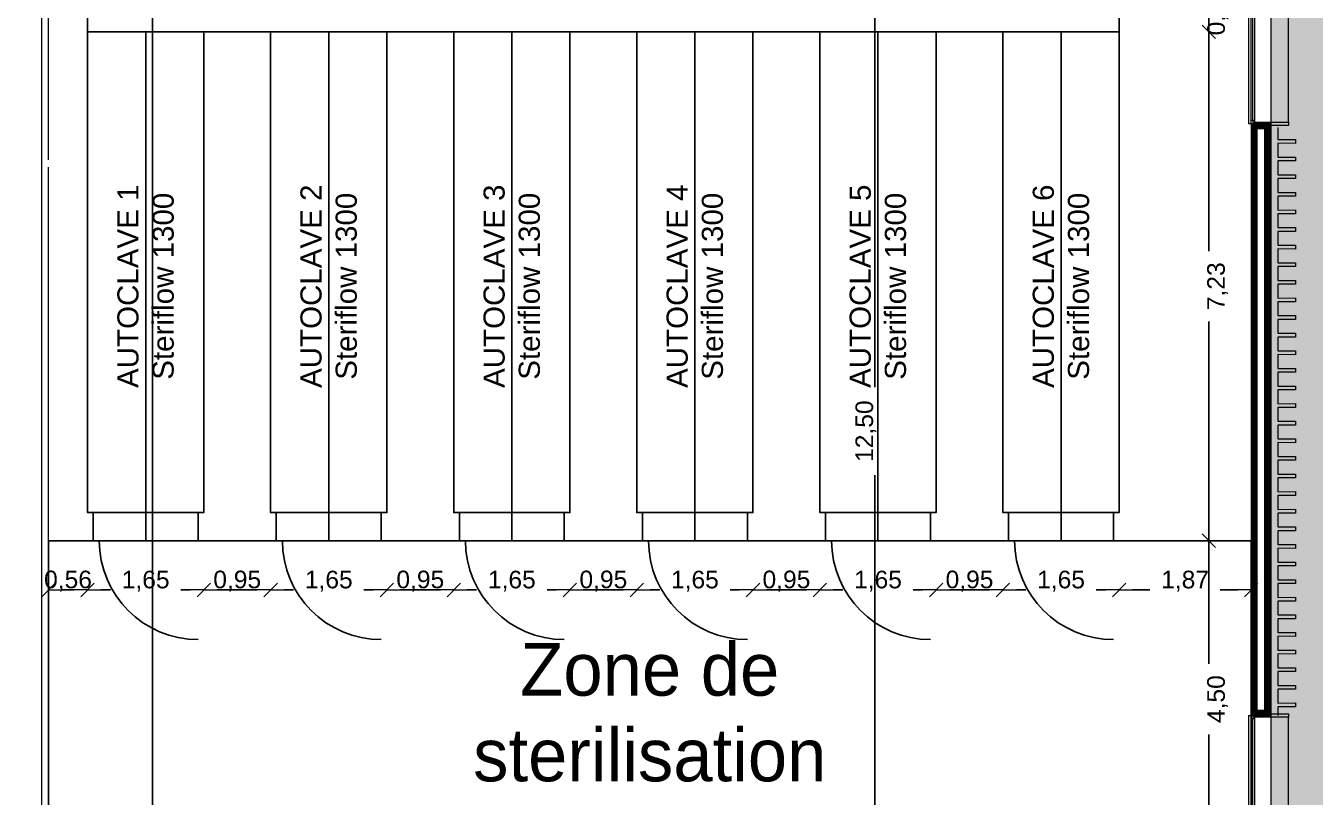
# Model space of a CAD drawing. Header units: millimetres. Extents: x 141848 to 1648660, y -821378 to -151356.
# Drawn here: x 226544 to 244857, y -205653 to -194700 of the extents above; entities that cross this region are included whole.
import ezdxf

# ---------------------------------------------------------------- set-up
doc = ezdxf.new("R2010")
doc.units = ezdxf.units.MM
doc.header["$MEASUREMENT"] = 0
doc.linetypes.add('Traits', pattern=[282.222223, 141.111112, -141.111112])
doc.linetypes.add('Wipeout_Contour', pattern=[1000, 0, -1000])
for name, color, linetype in [('Cotations - 1_100', 7, 'Continuous'), ('Equipement - Autoclaves', 6, 'Continuous'), ('Fenêtres ARCHICAD', 7, 'Continuous'), ('Hachure', 7, 'Continuous'), ('Nouveau_0', 7, 'Continuous'), ('Sols_ Dalles', 7, 'Continuous'), ('Structure - Murs extérieurs', 7, 'Continuous')]:
    doc.layers.add(name, color=color, linetype=linetype)
doc.styles.add('STYLE_GENERE_1', font='')
doc.styles.add('STYLE_GENERE_2', font='')
doc.styles.get('STYLE_GENERE_1').set_extended_font_data('Agency FB')
doc.styles.get('STYLE_GENERE_2').set_extended_font_data('Arial')
doc.dimstyles.new('STYLE_GENERE__1', dxfattribs={"dimtxt": 250, "dimasz": 190, "dimexe": 1.25, "dimexo": 0.625, "dimgap": 0, "dimtad": 1, "dimlfac": 0.001, "dimtxsty": 'STYLE_GENERE_2', "dimblk": 'ARROWHEAD_6', "dimblk1": 'ARROWHEAD_6', "dimblk2": 'ARROWHEAD_6', "dimcen": 2.5, "dimse1": 1, "dimse2": 1, "dimclrd": 7, "dimclre": 7, "dimclrt": 7, "dimazin": 3, "dimtfac": 1, "dimtmove": 0, "dimatfit": 3})
doc.dimstyles.new('STYLE_GENERE__4', dxfattribs={"dimtxt": 250, "dimasz": 190, "dimexe": 1.25, "dimexo": 0.625, "dimgap": 0, "dimtad": 1, "dimlfac": 0.001, "dimtxsty": 'STYLE_GENERE_2', "dimblk": 'ARROWHEAD_6', "dimblk1": 'ARROWHEAD_6', "dimblk2": 'ARROWHEAD_6', "dimcen": 2.5, "dimse1": 1, "dimse2": 1, "dimclrd": 7, "dimclre": 7, "dimclrt": 7, "dimazin": 3, "dimtfac": 1, "dimtmove": 0, "dimatfit": 3})
pattern_1 = [(45, (0, 175), (-55.684659, 55.684659), [0, -52.5, 0, -78.75]), (110, (175, 175), (74.000794, 26.934086), [0, -38.5, 0, -66.5])]
pattern_2 = [(45, (0, 0), (-7.0710678, 7.0710678), [])]

# ---------------------------------------------------------------- blocks, each defined once
blk = doc.blocks.new('Fenêtre 25')
at = {"layer": 'Fenêtres ARCHICAD', "color": 7, "linetype": 'Continuous', "lineweight": 5}
for p, q in [((-800, 0), (-800, 33)), ((-800, 33), (800, 33)), ((800, 33), (800, 0)), ((-800, -30), (800, -30)), ((-800, -280), (-800, -50)), ((-800, -50), (-775, -50)), ((-775, -50), (-775, -280)), ((775, -280), (775, -50)), ((775, -50), (800, -50)), ((800, -50), (800, -280)), ((-825, -530), (-825, -280)), ((-825, -280), (-775, -280)), ((-825, -280), (-800, -280)), ((-825, -280), (-800, -280)), ((-800, -195), (-800, -265)), ((-800, -195), (-800, -265)), ((-800, -195), (-800, -265)), ((-800, -195), (-800, -265)), ((-800, -265), (-800, -280)), ((-800, -265), (-800, -280)), ((-775, -280), (-800, -280)), ((-775, -280), (-775, -530)), ((800, -280), (775, -280)), ((775, -280), (825, -280)), ((775, -530), (775, -280)), ((800, -195), (800, -265)), ((800, -195), (800, -265)), ((800, -195), (800, -265)), ((800, -195), (800, -265)), ((800, -265), (800, -280)), ((800, -265), (800, -280)), ((800, -280), (825, -280)), ((800, -280), (825, -280)), ((825, -280), (825, -530)), ((-775, -530), (-825, -530)), ((-775, -530), (775, -530)), ((825, -530), (775, -530))]:
    blk.add_line(p, q, dxfattribs=at)
at = {"layer": 'Fenêtres ARCHICAD', "color": 7, "linetype": 'Traits', "lineweight": 5}
blk.add_line((-800, 0), (800, 0), dxfattribs=at)
at = {"color": 254, "linetype": 'Wipeout_Contour', "lineweight": 0, "ltscale": 3003.33026}
blk.add_wipeout([(-750, 0), (-750, -50), (750, -50), (750, 0)], dxfattribs=at).dxf.layer = 'Fenêtres ARCHICAD'
at = {"layer": 'Fenêtres ARCHICAD', "color": 7, "linetype": 'Continuous', "lineweight": 5}
for p, q in [((-800, 0), (-750, 0)), ((-800, 0), (-800, -15)), ((-800, 0), (-800, -15)), ((-750, 0), (-750, -50)), ((-750, 0), (750, 0)), ((750, -50), (750, 0)), ((750, 0), (800, 0)), ((800, 0), (800, -15)), ((800, 0), (800, -15)), ((-800, -15), (-800, -50)), ((-800, -15), (-800, -50)), ((-750, -50), (-800, -50)), ((-800, -50), (-800, -85)), ((-800, -50), (-800, -85)), ((-800, -85), (-800, -195)), ((-800, -85), (-800, -195)), ((-800, -85), (-800, -195)), ((-800, -85), (-800, -195)), ((-750, -25), (750, -25)), ((750, -50), (-750, -50)), ((800, -50), (750, -50)), ((800, -15), (800, -50)), ((800, -15), (800, -50)), ((800, -50), (800, -85)), ((800, -50), (800, -85)), ((800, -85), (800, -195)), ((800, -85), (800, -195)), ((800, -85), (800, -195)), ((800, -85), (800, -195))]:
    blk.add_line(p, q, dxfattribs=at)
blk = doc.blocks.new('Mur_2_1', base_point=(244226, -173396))
at = {"color": 254, "linetype": 'Wipeout_Contour', "lineweight": 0, "ltscale": 1263457.769276507}
blk.add_wipeout([(244211, -196093), (244211, -204493), (244226, -204493), (244226, -196093)], dxfattribs=at)
at = {"linetype": 'Continuous', "lineweight": 5, "true_color": 0x5f5f5f}
h = blk.add_hatch(dxfattribs=at)
h.set_pattern_fill('Enduit_0001', color=251, style=0, pattern_type=2)
h.set_pattern_definition(pattern_1)
h.paths.add_polyline_path([(244211, -196093), (244211, -204493), (244226, -204493), (244226, -196093)])
at = {"color": 254, "linetype": 'Wipeout_Contour', "lineweight": 0, "ltscale": 1263325.224056283}
blk.add_wipeout([(244141, -196163), (244141, -204423), (244211, -204493), (244211, -196093)], dxfattribs=at)
at = {"linetype": 'Continuous', "lineweight": 5, "true_color": 0x5f5f5f}
h = blk.add_hatch(dxfattribs=at)
h.set_pattern_fill('Briques_terre_cuite__int_97', color=251, style=0, pattern_type=2)
h.set_pattern_definition(pattern_2)
h.paths.add_polyline_path([(244141, -196163), (244141, -204423), (244211, -204493), (244211, -196093)])
at = {"color": 254, "linetype": 'Wipeout_Contour', "lineweight": 0, "ltscale": 1263045.802240406}
blk.add_wipeout([(244141, -196163), (244031, -196163), (244031, -204423), (244141, -204423)], dxfattribs=at)
at = {"color": 254, "linetype": 'Wipeout_Contour', "lineweight": 0, "ltscale": 1260220.518683456}
blk.add_wipeout([(243946, -202606), (243961, -202606), (243961, -196093), (243946, -196093)], dxfattribs=at)
at = {"color": 254, "linetype": 'Wipeout_Contour', "lineweight": 0, "ltscale": 1271008.258563661}
blk.add_wipeout([(243946, -202706), (243946, -204493), (243961, -204493), (243961, -202706)], dxfattribs=at)
at = {"linetype": 'Continuous', "lineweight": 5, "true_color": 0x5f5f5f}
h = blk.add_hatch(dxfattribs=at)
h.set_pattern_fill('Enduit_0001', color=251, style=0, pattern_type=2)
h.set_pattern_definition(pattern_1)
h.paths.add_polyline_path([(243946, -202606), (243961, -202606), (243961, -196093), (243946, -196093)])
h = blk.add_hatch(dxfattribs=at)
h.set_pattern_fill('Enduit_0001', color=251, style=0, pattern_type=2)
h.set_pattern_definition(pattern_1)
h.paths.add_polyline_path([(243946, -202706), (243946, -204493), (243961, -204493), (243961, -202706)])
at = {"color": 254, "linetype": 'Wipeout_Contour', "lineweight": 0, "ltscale": 1262769.723634633}
blk.add_wipeout([(243961, -204493), (244031, -204493), (244031, -196093), (243961, -196093)], dxfattribs=at)
at = {"linetype": 'Continuous', "lineweight": 5, "true_color": 0x5f5f5f}
h = blk.add_hatch(dxfattribs=at)
h.set_pattern_fill('Briques_terre_cuite__int_97', color=251, style=0, pattern_type=2)
h.set_pattern_definition(pattern_2)
h.paths.add_polyline_path([(243961, -204493), (244031, -204493), (244031, -196093), (243961, -196093)])
at = {"color": 7, "linetype": 'Continuous', "lineweight": 5}
for p, q in [((243961, -202606), (243946, -202606)), ((243946, -202706), (243961, -202706)), ((243961, -202706), (243961, -202606))]:
    blk.add_line(p, q, dxfattribs=at)
at = {"color": 254, "linetype": 'Wipeout_Contour', "lineweight": 0, "ltscale": 1252534.079105675}
blk.add_wipeout([(244141, -196163), (244211, -196093), (244031, -196093), (244031, -196163)], dxfattribs=at)
at = {"color": 254, "linetype": 'Wipeout_Contour', "lineweight": 0, "ltscale": 1273668.553079764}
blk.add_wipeout([(244141, -204423), (244031, -204423), (244031, -204493), (244211, -204493)], dxfattribs=at)
at = {"linetype": 'Continuous', "lineweight": 5, "true_color": 0x5f5f5f}
h = blk.add_hatch(dxfattribs=at)
h.set_pattern_fill('Briques_terre_cuite__int_97', color=251, style=0, pattern_type=2)
h.set_pattern_definition(pattern_2)
h.paths.add_polyline_path([(244141, -196163), (244211, -196093), (244031, -196093), (244031, -196163)])
h = blk.add_hatch(dxfattribs=at)
h.set_pattern_fill('Briques_terre_cuite__int_97', color=251, style=0, pattern_type=2)
h.set_pattern_definition(pattern_2)
h.paths.add_polyline_path([(244141, -204423), (244031, -204423), (244031, -204493), (244211, -204493)])
at = {"color": 7, "linetype": 'Continuous', "lineweight": 5}
for p, q in [((243946, -196093), (243961, -196093)), ((243961, -196093), (243961, -202606)), ((243961, -196093), (243996, -196093)), ((243996, -196093), (244031, -196093)), ((244031, -196093), (244141, -196093)), ((244031, -196093), (244141, -196093)), ((244141, -196093), (244211, -196093)), ((244141, -196093), (244211, -196093)), ((244211, -204493), (244211, -196093)), ((244211, -196093), (244226, -196093)), ((244226, -196118), (244226, -196093)), ((244031, -204423), (244031, -196163)), ((244141, -196163), (244031, -196163)), ((244141, -204423), (244141, -196163)), ((243961, -202706), (243961, -204493)), ((243946, -204493), (243961, -204493)), ((243961, -204493), (243996, -204493)), ((243996, -204493), (244031, -204493)), ((244141, -204423), (244031, -204423)), ((244031, -204493), (244141, -204493)), ((244031, -204493), (244141, -204493)), ((244141, -204493), (244211, -204493)), ((244141, -204493), (244211, -204493)), ((244211, -204493), (244226, -204493)), ((244226, -204493), (244226, -204468))]:
    blk.add_line(p, q, dxfattribs=at)
at = {"color": 7, "linetype": 'Continuous', "lineweight": 5, "flags": 128}
for points in [[(243946, -196093), (243946, -202606)], [(244226, -204493), (244226, -196093)], [(243946, -202706), (243946, -204493)]]:
    blk.add_lwpolyline(points, dxfattribs=at)
at = {"layer": 'Fenêtres ARCHICAD', "color": 7, "linetype": 'Continuous', "lineweight": 5, "zscale": 1000, "rotation": 89.99999999999997}
for p in [(243946, -195293), (243946, -205293)]:
    blk.add_blockref('Fenêtre 25', p, dxfattribs=at)
blk = doc.blocks.new('Tôle profilée 25')
at = {"color": 7, "linetype": 'Continuous', "lineweight": 5}
for p, q in [((0, 8347.3), (0, 8176.5)), ((-250, 8177.5), (-250, 8150)), ((0, 8176.5), (-250, 8177.5)), ((-250, 8150), (-250, 8122.5)), ((-250, 8122.5), (0, 8123.5)), ((0, 8123.5), (0, 7926.5)), ((-250, 7927.5), (-250, 7900)), ((0, 7926.5), (-250, 7927.5)), ((-250, 7900), (-250, 7872.5)), ((-250, 7872.5), (0, 7873.5)), ((0, 7873.5), (0, 7676.5)), ((-250, 7677.5), (-250, 7650)), ((0, 7676.5), (-250, 7677.5)), ((-250, 7650), (-250, 7622.5)), ((-250, 7622.5), (0, 7623.5)), ((0, 7623.5), (0, 7426.5)), ((-250, 7427.5), (-250, 7400)), ((0, 7426.5), (-250, 7427.5)), ((-250, 7400), (-250, 7372.5)), ((-250, 7372.5), (0, 7373.5)), ((0, 7373.5), (0, 7176.5)), ((-250, 7177.5), (-250, 7150)), ((0, 7176.5), (-250, 7177.5)), ((-250, 7150), (-250, 7122.5)), ((-250, 7122.5), (0, 7123.5)), ((0, 7123.5), (0, 6926.5)), ((-250, 6927.5), (-250, 6900)), ((0, 6926.5), (-250, 6927.5)), ((-250, 6900), (-250, 6872.5)), ((-250, 6872.5), (0, 6873.5)), ((0, 6873.5), (0, 6676.5)), ((-250, 6677.5), (-250, 6650)), ((0, 6676.5), (-250, 6677.5)), ((-250, 6650), (-250, 6622.5)), ((-250, 6622.5), (0, 6623.5)), ((0, 6623.5), (0, 6426.5)), ((-250, 6427.5), (-250, 6400)), ((0, 6426.5), (-250, 6427.5)), ((-250, 6400), (-250, 6372.5)), ((-250, 6372.5), (0, 6373.5)), ((0, 6373.5), (0, 6176.5)), ((-250, 6177.5), (-250, 6150)), ((0, 6176.5), (-250, 6177.5)), ((-250, 6150), (-250, 6122.5)), ((-250, 6122.5), (0, 6123.5)), ((0, 6123.5), (0, 5926.5)), ((-250, 5927.5), (-250, 5900)), ((0, 5926.5), (-250, 5927.5)), ((-250, 5900), (-250, 5872.5)), ((-250, 5872.5), (0, 5873.5)), ((0, 5873.5), (0, 5676.5)), ((-250, 5677.5), (-250, 5650)), ((0, 5676.5), (-250, 5677.5)), ((-250, 5650), (-250, 5622.5)), ((-250, 5622.5), (0, 5623.5)), ((0, 5623.5), (0, 5426.5)), ((-250, 5427.5), (-250, 5400)), ((0, 5426.5), (-250, 5427.5)), ((-250, 5400), (-250, 5372.5)), ((-250, 5372.5), (0, 5373.5)), ((0, 5373.5), (0, 5176.5)), ((-250, 5177.5), (-250, 5150)), ((0, 5176.5), (-250, 5177.5)), ((-250, 5150), (-250, 5122.5)), ((-250, 5122.5), (0, 5123.5)), ((0, 5123.5), (0, 4926.5)), ((-250, 4927.5), (-250, 4900)), ((0, 4926.5), (-250, 4927.5)), ((-250, 4900), (-250, 4872.5)), ((-250, 4872.5), (0, 4873.5)), ((0, 4873.5), (0, 4676.5)), ((-250, 4677.5), (-250, 4650)), ((0, 4676.5), (-250, 4677.5)), ((-250, 4650), (-250, 4622.5)), ((-250, 4622.5), (0, 4623.5)), ((0, 4623.5), (0, 4426.5)), ((-250, 4427.5), (-250, 4400)), ((0, 4426.5), (-250, 4427.5)), ((-250, 4400), (-250, 4372.5)), ((-250, 4372.5), (0, 4373.5)), ((0, 4373.5), (0, 4176.5)), ((-250, 4177.5), (-250, 4150)), ((0, 4176.5), (-250, 4177.5)), ((-250, 4150), (-250, 4122.5)), ((-250, 4122.5), (0, 4123.5)), ((0, 4123.5), (0, 3926.5)), ((-250, 3927.5), (-250, 3900)), ((0, 3926.5), (-250, 3927.5)), ((-250, 3900), (-250, 3872.5)), ((-250, 3872.5), (0, 3873.5)), ((0, 3873.5), (0, 3676.5)), ((-250, 3677.5), (-250, 3650)), ((0, 3676.5), (-250, 3677.5)), ((-250, 3650), (-250, 3622.5)), ((-250, 3622.5), (0, 3623.5)), ((0, 3623.5), (0, 3426.5)), ((-250, 3427.5), (-250, 3400)), ((0, 3426.5), (-250, 3427.5)), ((-250, 3400), (-250, 3372.5)), ((-250, 3372.5), (0, 3373.5)), ((0, 3373.5), (0, 3176.5)), ((-250, 3177.5), (-250, 3150)), ((0, 3176.5), (-250, 3177.5)), ((-250, 3150), (-250, 3122.5)), ((-250, 3122.5), (0, 3123.5)), ((0, 3123.5), (0, 2926.5)), ((-250, 2927.5), (-250, 2900)), ((0, 2926.5), (-250, 2927.5)), ((-250, 2900), (-250, 2872.5)), ((-250, 2872.5), (0, 2873.5)), ((0, 2873.5), (0, 2676.5)), ((-250, 2677.5), (-250, 2650)), ((0, 2676.5), (-250, 2677.5)), ((-250, 2650), (-250, 2622.5)), ((-250, 2622.5), (0, 2623.5)), ((0, 2623.5), (0, 2426.5)), ((-250, 2427.5), (-250, 2400)), ((0, 2426.5), (-250, 2427.5)), ((-250, 2400), (-250, 2372.5)), ((-250, 2372.5), (0, 2373.5)), ((0, 2373.5), (0, 2176.5)), ((-250, 2177.5), (-250, 2150)), ((0, 2176.5), (-250, 2177.5)), ((-250, 2150), (-250, 2122.5)), ((-250, 2122.5), (0, 2123.5)), ((0, 2123.5), (0, 1926.5)), ((-250, 1927.5), (-250, 1900)), ((0, 1926.5), (-250, 1927.5)), ((-250, 1900), (-250, 1872.5)), ((-250, 1872.5), (0, 1873.5)), ((0, 1873.5), (0, 1676.5)), ((-250, 1677.5), (-250, 1650)), ((0, 1676.5), (-250, 1677.5)), ((-250, 1650), (-250, 1622.5)), ((-250, 1622.5), (0, 1623.5)), ((0, 1623.5), (0, 1426.5)), ((-250, 1427.5), (-250, 1400)), ((0, 1426.5), (-250, 1427.5)), ((-250, 1400), (-250, 1372.5)), ((-250, 1372.5), (0, 1373.5)), ((0, 1373.5), (0, 1176.5)), ((-250, 1177.5), (-250, 1150)), ((0, 1176.5), (-250, 1177.5)), ((-250, 1150), (-250, 1122.5)), ((-250, 1122.5), (0, 1123.5)), ((0, 1123.5), (0, 926.5)), ((-250, 927.5), (-250, 900)), ((0, 926.5), (-250, 927.5)), ((-250, 900), (-250, 872.5)), ((-250, 872.5), (0, 873.5)), ((0, 873.5), (0, 676.5)), ((-250, 677.5), (-250, 650)), ((0, 676.5), (-250, 677.5)), ((-250, 650), (-250, 622.5)), ((-250, 622.5), (0, 623.5)), ((0, 623.5), (0, 426.5)), ((-250, 427.5), (-250, 400)), ((0, 426.5), (-250, 427.5)), ((-250, 400), (-250, 372.5)), ((-250, 372.5), (0, 373.5)), ((0, 373.5), (0, 176.5)), ((-250, 177.5), (-250, 150)), ((0, 176.5), (-250, 177.5)), ((-250, 150), (-250, 122.5)), ((-250, 122.5), (0, 123.5)), ((0, 123.5), (0, 0))]:
    blk.add_line(p, q, dxfattribs=at)
blk = doc.blocks.new('ARROWHEAD_6')
at = {"color": 0, "linetype": 'Continuous', "lineweight": 0}
for p, q in [((0, 0), (-1, 0)), ((-0.5, -0.5), (0.5, 0.5))]:
    blk.add_line(p, q, dxfattribs=at)
blk = doc.blocks.new('*D1152')
at = {"color": 7}
for p, q in [((219696, -177072), (231101, -177072)), ((232351, -177072), (243756, -177072))]:
    blk.add_line(p, q, dxfattribs=at)
at = {"layer": 'Defpoints'}
for p in [(219506, -177072), (219506, -207204), (243946, -207202)]:
    blk.add_point(p, dxfattribs=at)
at = {"layer": 'Cotations - 1_100', "color": 7, "xscale": 190, "yscale": 190, "rotation": 180}
blk.add_blockref('ARROWHEAD_6', (219506, -177072), dxfattribs=at)
at = {"layer": 'Cotations - 1_100', "color": 7, "xscale": 190, "yscale": 190}
blk.add_blockref('ARROWHEAD_6', (243946, -177072), dxfattribs=at)
at = {"layer": 'Cotations - 1_100', "color": 7, "insert": (231726, -176947), "char_height": 250, "attachment_point": 5, "style": 'STYLE_GENERE_2'}
blk.add_mtext('\\A1;{\\pql;\\fArial|b0|i0|c0|p38;24,44}', dxfattribs=at)
blk = doc.blocks.new('*D1182')
at = {"layer": 'Defpoints'}
for p in [(243946, -177072), (243946, -207202), (244226, -207202)]:
    blk.add_point(p, dxfattribs=at)
at = {"layer": 'Cotations - 1_100', "color": 7, "xscale": 190, "yscale": 190}
blk.add_blockref('ARROWHEAD_6', (243946, -177072), dxfattribs=at)
at = {"layer": 'Cotations - 1_100', "color": 7, "xscale": 190, "yscale": 190, "rotation": 180}
blk.add_blockref('ARROWHEAD_6', (244226, -177072), dxfattribs=at)
at = {"layer": 'Cotations - 1_100', "color": 7, "insert": (244086, -176947), "char_height": 250, "attachment_point": 5, "style": 'STYLE_GENERE_2'}
blk.add_mtext('\\A1;{\\pql;\\fArial|b0|i0|c0|p38;0,28}', dxfattribs=at)
blk = doc.blocks.new('*D1191')
at = {"color": 7}
for p, q in [((238601, -199831), (238601, -194396)), ((238601, -206516), (238601, -201081))]:
    blk.add_line(p, q, dxfattribs=at)
at = {"layer": 'Defpoints'}
for p in [(235406, -194206), (238601, -206706), (238904, -206706)]:
    blk.add_point(p, dxfattribs=at)
at = {"layer": 'Cotations - 1_100', "color": 7, "xscale": 190, "yscale": 190}
for p, rotation in [((238601, -194206), 90), ((238601, -206706), 270)]:
    blk.add_blockref('ARROWHEAD_6', p, dxfattribs=dict(at, rotation=rotation))
at = {"layer": 'Cotations - 1_100', "color": 7, "insert": (238476, -200456), "char_height": 250, "attachment_point": 5, "rotation": 90, "style": 'STYLE_GENERE_2'}
blk.add_mtext('\\A1;{\\pql;\\fArial|b0|i0|c0|p38;12,50}', dxfattribs=at)
blk = doc.blocks.new('*D1194')
at = {"color": 7}
for p, q in [((228345, -214031), (228345, -194396)), ((228345, -234916), (228345, -215281))]:
    blk.add_line(p, q, dxfattribs=at)
at = {"layer": 'Defpoints'}
for p in [(235406, -194206), (228345, -235106), (231726, -235106)]:
    blk.add_point(p, dxfattribs=at)
at = {"layer": 'Cotations - 1_100', "color": 7, "xscale": 190, "yscale": 190}
for p, rotation in [((228345, -194206), 90), ((228345, -235106), 270)]:
    blk.add_blockref('ARROWHEAD_6', p, dxfattribs=dict(at, rotation=rotation))
at = {"layer": 'Cotations - 1_100', "color": 7, "insert": (228220, -214656), "char_height": 250, "attachment_point": 5, "rotation": 90, "style": 'STYLE_GENERE_2'}
blk.add_mtext('\\A1;{\\pql;\\fArial|b0|i0|c0|p38;40,90}', dxfattribs=at)
blk = doc.blocks.new('*D1197')
at = {"color": 7}
blk.add_line((227056, -202711), (227232, -202711), dxfattribs=at)
at = {"layer": 'Defpoints'}
for p in [(226866, -202711), (226866, -202711), (227422, -202711)]:
    blk.add_point(p, dxfattribs=at)
at = {"layer": 'Cotations - 1_100', "color": 7, "xscale": 190, "yscale": 190, "rotation": 180}
blk.add_blockref('ARROWHEAD_6', (226866, -202711), dxfattribs=at)
at = {"layer": 'Cotations - 1_100', "color": 7, "xscale": 190, "yscale": 190}
blk.add_blockref('ARROWHEAD_6', (227422, -202711), dxfattribs=at)
at = {"layer": 'Cotations - 1_100', "color": 7, "insert": (227144, -202584.75), "char_height": 250, "attachment_point": 5, "style": 'STYLE_GENERE_2'}
blk.add_mtext('\\A1;{\\pql;\\fArial|b0|i0|c0|p38;0,56}', dxfattribs=at)
blk = doc.blocks.new('*D1198')
at = {"color": 7}
for p, q in [((227612, -202711), (227747, -202711)), ((228747, -202711), (228882, -202711))]:
    blk.add_line(p, q, dxfattribs=at)
at = {"layer": 'Defpoints'}
for p in [(227422, -202711), (227422, -202711), (229072, -202711)]:
    blk.add_point(p, dxfattribs=at)
at = {"layer": 'Cotations - 1_100', "color": 7, "xscale": 190, "yscale": 190, "rotation": 180}
blk.add_blockref('ARROWHEAD_6', (227422, -202711), dxfattribs=at)
at = {"layer": 'Cotations - 1_100', "color": 7, "xscale": 190, "yscale": 190}
blk.add_blockref('ARROWHEAD_6', (229072, -202711), dxfattribs=at)
at = {"layer": 'Cotations - 1_100', "color": 7, "insert": (228247, -202586), "char_height": 250, "attachment_point": 5, "style": 'STYLE_GENERE_2'}
blk.add_mtext('\\A1;{\\pql;\\fArial|b0|i0|c0|p38;1,65}', dxfattribs=at)
blk = doc.blocks.new('*D1199')
at = {"color": 7}
blk.add_line((229262, -202711), (229832, -202711), dxfattribs=at)
at = {"layer": 'Defpoints'}
for p in [(229072, -202711), (229072, -202711), (230022, -202711)]:
    blk.add_point(p, dxfattribs=at)
at = {"layer": 'Cotations - 1_100', "color": 7, "xscale": 190, "yscale": 190, "rotation": 180}
blk.add_blockref('ARROWHEAD_6', (229072, -202711), dxfattribs=at)
at = {"layer": 'Cotations - 1_100', "color": 7, "xscale": 190, "yscale": 190}
blk.add_blockref('ARROWHEAD_6', (230022, -202711), dxfattribs=at)
at = {"layer": 'Cotations - 1_100', "color": 7, "insert": (229547, -202584.75), "char_height": 250, "attachment_point": 5, "style": 'STYLE_GENERE_2'}
blk.add_mtext('\\A1;{\\pql;\\fArial|b0|i0|c0|p38;0,95}', dxfattribs=at)
blk = doc.blocks.new('*D1200')
at = {"color": 7}
for p, q in [((230212, -202711), (230347, -202711)), ((231347, -202711), (231482, -202711))]:
    blk.add_line(p, q, dxfattribs=at)
at = {"layer": 'Defpoints'}
for p in [(230022, -202711), (230022, -202711), (231672, -202711)]:
    blk.add_point(p, dxfattribs=at)
at = {"layer": 'Cotations - 1_100', "color": 7, "xscale": 190, "yscale": 190, "rotation": 180}
blk.add_blockref('ARROWHEAD_6', (230022, -202711), dxfattribs=at)
at = {"layer": 'Cotations - 1_100', "color": 7, "xscale": 190, "yscale": 190}
blk.add_blockref('ARROWHEAD_6', (231672, -202711), dxfattribs=at)
at = {"layer": 'Cotations - 1_100', "color": 7, "insert": (230847, -202586), "char_height": 250, "attachment_point": 5, "style": 'STYLE_GENERE_2'}
blk.add_mtext('\\A1;{\\pql;\\fArial|b0|i0|c0|p38;1,65}', dxfattribs=at)
blk = doc.blocks.new('*D1201')
at = {"color": 7}
blk.add_line((231862, -202711), (232432, -202711), dxfattribs=at)
at = {"layer": 'Defpoints'}
for p in [(231672, -202711), (231672, -202711), (232622, -202711)]:
    blk.add_point(p, dxfattribs=at)
at = {"layer": 'Cotations - 1_100', "color": 7, "xscale": 190, "yscale": 190, "rotation": 180}
blk.add_blockref('ARROWHEAD_6', (231672, -202711), dxfattribs=at)
at = {"layer": 'Cotations - 1_100', "color": 7, "xscale": 190, "yscale": 190}
blk.add_blockref('ARROWHEAD_6', (232622, -202711), dxfattribs=at)
at = {"layer": 'Cotations - 1_100', "color": 7, "insert": (232147, -202584.75), "char_height": 250, "attachment_point": 5, "style": 'STYLE_GENERE_2'}
blk.add_mtext('\\A1;{\\pql;\\fArial|b0|i0|c0|p38;0,95}', dxfattribs=at)
blk = doc.blocks.new('*D1202')
at = {"color": 7}
for p, q in [((232812, -202711), (232947, -202711)), ((233947, -202711), (234082, -202711))]:
    blk.add_line(p, q, dxfattribs=at)
at = {"layer": 'Defpoints'}
for p in [(232622, -202711), (232622, -202711), (234272, -202711)]:
    blk.add_point(p, dxfattribs=at)
at = {"layer": 'Cotations - 1_100', "color": 7, "xscale": 190, "yscale": 190, "rotation": 180}
blk.add_blockref('ARROWHEAD_6', (232622, -202711), dxfattribs=at)
at = {"layer": 'Cotations - 1_100', "color": 7, "xscale": 190, "yscale": 190}
blk.add_blockref('ARROWHEAD_6', (234272, -202711), dxfattribs=at)
at = {"layer": 'Cotations - 1_100', "color": 7, "insert": (233447, -202586), "char_height": 250, "attachment_point": 5, "style": 'STYLE_GENERE_2'}
blk.add_mtext('\\A1;{\\pql;\\fArial|b0|i0|c0|p38;1,65}', dxfattribs=at)
blk = doc.blocks.new('*D1203')
at = {"color": 7}
blk.add_line((234462, -202711), (235032, -202711), dxfattribs=at)
at = {"layer": 'Defpoints'}
for p in [(234272, -202711), (234272, -202711), (235222, -202711)]:
    blk.add_point(p, dxfattribs=at)
at = {"layer": 'Cotations - 1_100', "color": 7, "xscale": 190, "yscale": 190, "rotation": 180}
blk.add_blockref('ARROWHEAD_6', (234272, -202711), dxfattribs=at)
at = {"layer": 'Cotations - 1_100', "color": 7, "xscale": 190, "yscale": 190}
blk.add_blockref('ARROWHEAD_6', (235222, -202711), dxfattribs=at)
at = {"layer": 'Cotations - 1_100', "color": 7, "insert": (234747, -202584.75), "char_height": 250, "attachment_point": 5, "style": 'STYLE_GENERE_2'}
blk.add_mtext('\\A1;{\\pql;\\fArial|b0|i0|c0|p38;0,95}', dxfattribs=at)
blk = doc.blocks.new('*D1204')
at = {"color": 7}
for p, q in [((235412, -202711), (235547, -202711)), ((236547, -202711), (236682, -202711))]:
    blk.add_line(p, q, dxfattribs=at)
at = {"layer": 'Defpoints'}
for p in [(235222, -202711), (235222, -202711), (236872, -202711)]:
    blk.add_point(p, dxfattribs=at)
at = {"layer": 'Cotations - 1_100', "color": 7, "xscale": 190, "yscale": 190, "rotation": 180}
blk.add_blockref('ARROWHEAD_6', (235222, -202711), dxfattribs=at)
at = {"layer": 'Cotations - 1_100', "color": 7, "xscale": 190, "yscale": 190}
blk.add_blockref('ARROWHEAD_6', (236872, -202711), dxfattribs=at)
at = {"layer": 'Cotations - 1_100', "color": 7, "insert": (236047, -202586), "char_height": 250, "attachment_point": 5, "style": 'STYLE_GENERE_2'}
blk.add_mtext('\\A1;{\\pql;\\fArial|b0|i0|c0|p38;1,65}', dxfattribs=at)
blk = doc.blocks.new('*D1205')
at = {"color": 7}
blk.add_line((237062, -202711), (237632, -202711), dxfattribs=at)
at = {"layer": 'Defpoints'}
for p in [(236872, -202711), (236872, -202711), (237822, -202711)]:
    blk.add_point(p, dxfattribs=at)
at = {"layer": 'Cotations - 1_100', "color": 7, "xscale": 190, "yscale": 190, "rotation": 180}
blk.add_blockref('ARROWHEAD_6', (236872, -202711), dxfattribs=at)
at = {"layer": 'Cotations - 1_100', "color": 7, "xscale": 190, "yscale": 190}
blk.add_blockref('ARROWHEAD_6', (237822, -202711), dxfattribs=at)
at = {"layer": 'Cotations - 1_100', "color": 7, "insert": (237347, -202584.75), "char_height": 250, "attachment_point": 5, "style": 'STYLE_GENERE_2'}
blk.add_mtext('\\A1;{\\pql;\\fArial|b0|i0|c0|p38;0,95}', dxfattribs=at)
blk = doc.blocks.new('*D1206')
at = {"color": 7}
for p, q in [((238012, -202711), (238147, -202711)), ((239147, -202711), (239282, -202711))]:
    blk.add_line(p, q, dxfattribs=at)
at = {"layer": 'Defpoints'}
for p in [(237822, -202711), (237822, -202711), (239472, -202711)]:
    blk.add_point(p, dxfattribs=at)
at = {"layer": 'Cotations - 1_100', "color": 7, "xscale": 190, "yscale": 190, "rotation": 180}
blk.add_blockref('ARROWHEAD_6', (237822, -202711), dxfattribs=at)
at = {"layer": 'Cotations - 1_100', "color": 7, "xscale": 190, "yscale": 190}
blk.add_blockref('ARROWHEAD_6', (239472, -202711), dxfattribs=at)
at = {"layer": 'Cotations - 1_100', "color": 7, "insert": (238647, -202586), "char_height": 250, "attachment_point": 5, "style": 'STYLE_GENERE_2'}
blk.add_mtext('\\A1;{\\pql;\\fArial|b0|i0|c0|p38;1,65}', dxfattribs=at)
blk = doc.blocks.new('*D1207')
at = {"color": 7}
blk.add_line((239662, -202711), (240232, -202711), dxfattribs=at)
at = {"layer": 'Defpoints'}
for p in [(239472, -202711), (239472, -202711), (240422, -202711)]:
    blk.add_point(p, dxfattribs=at)
at = {"layer": 'Cotations - 1_100', "color": 7, "xscale": 190, "yscale": 190, "rotation": 180}
blk.add_blockref('ARROWHEAD_6', (239472, -202711), dxfattribs=at)
at = {"layer": 'Cotations - 1_100', "color": 7, "xscale": 190, "yscale": 190}
blk.add_blockref('ARROWHEAD_6', (240422, -202711), dxfattribs=at)
at = {"layer": 'Cotations - 1_100', "color": 7, "insert": (239947, -202584.75), "char_height": 250, "attachment_point": 5, "style": 'STYLE_GENERE_2'}
blk.add_mtext('\\A1;{\\pql;\\fArial|b0|i0|c0|p38;0,95}', dxfattribs=at)
blk = doc.blocks.new('*D1208')
at = {"color": 7}
for p, q in [((240612, -202711), (240747, -202711)), ((241747, -202711), (241882, -202711))]:
    blk.add_line(p, q, dxfattribs=at)
at = {"layer": 'Defpoints'}
for p in [(240422, -202711), (240422, -202711), (242072, -202711)]:
    blk.add_point(p, dxfattribs=at)
at = {"layer": 'Cotations - 1_100', "color": 7, "xscale": 190, "yscale": 190, "rotation": 180}
blk.add_blockref('ARROWHEAD_6', (240422, -202711), dxfattribs=at)
at = {"layer": 'Cotations - 1_100', "color": 7, "xscale": 190, "yscale": 190}
blk.add_blockref('ARROWHEAD_6', (242072, -202711), dxfattribs=at)
at = {"layer": 'Cotations - 1_100', "color": 7, "insert": (241247, -202586), "char_height": 250, "attachment_point": 5, "style": 'STYLE_GENERE_2'}
blk.add_mtext('\\A1;{\\pql;\\fArial|b0|i0|c0|p38;1,65}', dxfattribs=at)
blk = doc.blocks.new('*D1209')
at = {"color": 7}
for p, q in [((242262, -202711), (242509, -202711)), ((243509, -202711), (243756, -202711))]:
    blk.add_line(p, q, dxfattribs=at)
at = {"layer": 'Defpoints'}
for p in [(242072, -202711), (242072, -202711), (243946, -202711)]:
    blk.add_point(p, dxfattribs=at)
at = {"layer": 'Cotations - 1_100', "color": 7, "xscale": 190, "yscale": 190, "rotation": 180}
blk.add_blockref('ARROWHEAD_6', (242072, -202711), dxfattribs=at)
at = {"layer": 'Cotations - 1_100', "color": 7, "xscale": 190, "yscale": 190}
blk.add_blockref('ARROWHEAD_6', (243946, -202711), dxfattribs=at)
at = {"layer": 'Cotations - 1_100', "color": 7, "insert": (243009, -202586), "char_height": 250, "attachment_point": 5, "style": 'STYLE_GENERE_2'}
blk.add_mtext('\\A1;{\\pql;\\fArial|b0|i0|c0|p38;1,87}', dxfattribs=at)
blk = doc.blocks.new('*D1210')
at = {"color": 7}
blk.add_line((243346, -194016), (243346, -194976), dxfattribs=at)
at = {"layer": 'Defpoints'}
for p in [(243346, -194206), (243346, -194206), (243346, -194786)]:
    blk.add_point(p, dxfattribs=at)
at = {"layer": 'Cotations - 1_100', "color": 7, "xscale": 190, "yscale": 190}
for p, rotation in [((243346, -194206), 270), ((243346, -194786), 90)]:
    blk.add_blockref('ARROWHEAD_6', p, dxfattribs=dict(at, rotation=rotation))
at = {"layer": 'Cotations - 1_100', "color": 7, "insert": (243472.25, -194496), "char_height": 250, "attachment_point": 5, "rotation": 90, "style": 'STYLE_GENERE_2'}
blk.add_mtext('\\A1;{\\pql;\\fArial|b0|i0|c0|p38;0,58}', dxfattribs=at)
blk = doc.blocks.new('*D1211')
at = {"color": 7}
for p, q in [((243346, -194596), (243346, -197898.5)), ((243346, -198898.5), (243346, -202201))]:
    blk.add_line(p, q, dxfattribs=at)
at = {"layer": 'Defpoints'}
for p in [(243346, -194786), (243346, -194786), (243346, -202011)]:
    blk.add_point(p, dxfattribs=at)
at = {"layer": 'Cotations - 1_100', "color": 7, "xscale": 190, "yscale": 190}
for p, rotation in [((243346, -194786), 270), ((243346, -202011), 90)]:
    blk.add_blockref('ARROWHEAD_6', p, dxfattribs=dict(at, rotation=rotation))
at = {"layer": 'Cotations - 1_100', "color": 7, "insert": (243471, -198398.5), "char_height": 250, "attachment_point": 5, "rotation": 90, "style": 'STYLE_GENERE_2'}
blk.add_mtext('\\A1;{\\pql;\\fArial|b0|i0|c0|p38;7,23}', dxfattribs=at)
blk = doc.blocks.new('*D1212')
at = {"color": 7}
for p, q in [((243346, -201821), (243346, -203761)), ((243346, -204761), (243346, -206701))]:
    blk.add_line(p, q, dxfattribs=at)
at = {"layer": 'Defpoints'}
for p in [(243346, -202011), (243346, -202011), (243346, -206511)]:
    blk.add_point(p, dxfattribs=at)
at = {"layer": 'Cotations - 1_100', "color": 7, "xscale": 190, "yscale": 190}
for p, rotation in [((243346, -202011), 270), ((243346, -206511), 90)]:
    blk.add_blockref('ARROWHEAD_6', p, dxfattribs=dict(at, rotation=rotation))
at = {"layer": 'Cotations - 1_100', "color": 7, "insert": (243471, -204261), "char_height": 250, "attachment_point": 5, "rotation": 90, "style": 'STYLE_GENERE_2'}
blk.add_mtext('\\A1;{\\pql;\\fArial|b0|i0|c0|p38;4,50}', dxfattribs=at)

msp = doc.modelspace()

# ---------------------------------------------------------------- hatches: boundary and pattern name
at = {"layer": 'Sols_ Dalles', "linetype": 'Continuous', "lineweight": 0, "true_color": 0x2e271c}
msp.add_hatch(color=250, dxfattribs=at).paths.add_polyline_path([(161503.433, -171995.57), (161503.433, -230015.57), (161503.433, -260810.571), (196775.042, -260810.571), (196775.042, -260795.571), (196775.042, -258649.982), (196775.042, -258010.558), (196775.042, -222495.57), (186955.542, -222495.57), (186955.542, -218295.57), (196754.55, -218295.57), (196754.55, -204495.57), (193355.542, -204495.57), (193355.542, -195161.535), (195576.034, -195161.535), (195576.034, -189810.571), (217805.542, -189810.571), (217805.542, -253395.57), (217805.542, -253415.571), (219205.542, -253415.571), (219205.542, -253395.57), (219205.542, -188410.571), (191955.542, -188410.571), (191955.542, -190035.076), (194140.476, -190023.061), (194160.967, -193749.52), (191976.034, -193761.535), (191955.542, -200380.57), (191955.542, -205895.57), (195354.55, -205895.57), (195354.55, -216895.57), (185555.542, -216895.57), (185555.542, -223895.57), (195354.55, -223895.57), (195354.55, -258649.982), (195354.55, -259410.571), (163990.222, -259410.571), (162860.681, -259410.571), (162860.681, -231415.57), (162860.681, -173395.57), (244226.034, -173395.57), (244226.034, -248005.571), (245626.034, -248005.571), (246426.034, -248005.571), (246426.034, -251817.03), (245610.045, -251817.03), (244211.034, -251817.03), (244211.034, -253395.571), (246426.034, -253395.571), (247826.034, -253395.571), (247826.034, -248005.571), (247826.034, -246605.571), (245626.034, -246605.571), (245626.034, -171995.57)])

# ---------------------------------------------------------------- linework, layer by layer
at = {"layer": 'Equipement - Autoclaves'}
for p, q in [((228247, -194786), (228247, -202011)), ((230847, -194786), (230847, -202011)), ((233447, -194786), (233447, -202011)), ((236047, -194786), (236047, -202011)), ((238647, -194786), (238647, -202011)), ((241247, -194786), (241247, -202011)), ((227588, -202011), (228992, -202011)), ((230188, -202011), (231592, -202011)), ((232788, -202011), (234192, -202011)), ((235388, -202011), (236792, -202011)), ((237988, -202011), (239392, -202011)), ((240588, -202011), (241992, -202011))]:
    msp.add_line(p, q, dxfattribs=at)
for points in [[(227422, -194206), (242072, -194206), (242072, -194786), (227422, -194786)], [(227422, -194786), (229072, -194786), (229072, -201611), (227422, -201611)], [(230022, -194786), (231672, -194786), (231672, -201611), (230022, -201611)], [(232622, -194786), (234272, -194786), (234272, -201611), (232622, -201611)], [(235222, -194786), (236872, -194786), (236872, -201611), (235222, -201611)], [(237822, -194786), (239472, -194786), (239472, -201611), (237822, -201611)], [(240422, -194786), (242072, -194786), (242072, -201611), (240422, -201611)], [(227502, -201611), (228992, -201611), (228992, -202011), (227502, -202011)], [(230102, -201611), (231592, -201611), (231592, -202011), (230102, -202011)], [(232702, -201611), (234192, -201611), (234192, -202011), (232702, -202011)], [(235302, -201611), (236792, -201611), (236792, -202011), (235302, -202011)], [(237902, -201611), (239392, -201611), (239392, -202011), (237902, -202011)], [(240502, -201611), (241992, -201611), (241992, -202011), (240502, -202011)]]:
    msp.add_lwpolyline(points, close=True, dxfattribs=at)
for centre in [(228992, -202011), (231592, -202011), (234192, -202011), (236792, -202011), (239392, -202011), (241992, -202011)]:
    msp.add_arc(centre, 1404, 180, 270, dxfattribs=at)
at = {"layer": 'Sols_ Dalles', "color": 250, "linetype": 'Continuous', "lineweight": 5, "true_color": 0x1f1f1f}
msp.add_lwpolyline([(162860.681, -231415.57), (162860.681, -173395.57), (244226.034, -173395.57), (244226.034, -253415.571)], dxfattribs=at)
at = {"layer": 'Structure - Murs extérieurs', "color": 7, "linetype": 'Continuous', "lineweight": 5, "flags": 128}
for points in [[(226766.034, -185605.571), (226766.034, -224865.276)], [(226866.034, -196605.686), (226866.034, -185605.571)], [(226866.034, -224865.276), (226866.034, -196705.571)]]:
    msp.add_lwpolyline(points, dxfattribs=at)

# ---------------------------------------------------------------- texts
at = {"layer": 'Equipement - Autoclaves', "char_height": 300, "attachment_point": 5, "rotation": 90, "style": 'STYLE_GENERE_2'}
for s, insert in [('\\A1;{\\pqc;AUTOCLAVE 1\\PSteriflow 1300}', (228247, -198398.5)), ('\\A1;{\\pqc;AUTOCLAVE 2\\PSteriflow 1300}', (230847, -198398.5)), ('\\A1;{\\pqc;AUTOCLAVE 3\\PSteriflow 1300}', (233447, -198398.5)), ('\\A1;{\\pqc;AUTOCLAVE 4\\PSteriflow 1300}', (236047, -198398.5)), ('\\A1;{\\pqc;AUTOCLAVE 5\\PSteriflow 1300}', (238647, -198398.5)), ('\\A1;{\\pqc;AUTOCLAVE 6\\PSteriflow 1300}', (241247, -198398.5))]:
    msp.add_mtext(s, dxfattribs=dict(at, insert=insert))
at = {"layer": 'Hachure', "color": 250, "linetype": 'Continuous', "lineweight": 5, "true_color": 0x1f1f1f, "insert": (235406, -204450), "char_height": 750, "width": 4871.89676, "attachment_point": 5, "line_spacing_factor": 0.97291, "style": 'STYLE_GENERE_1'}
msp.add_mtext('\\A1;{\\pqc;\\fAgency FB|b0|i0|c0|p34;Zone de \\fAgency FB|b0|i0|c0|p34;sterilisation\\fAgency FB|b0|i0|c0|p34; }', dxfattribs=at)

# ---------------------------------------------------------------- dimensions: what is measured, and where the dimension line sits
at = {"layer": 'Cotations - 1_100'}
for base, p1, p2, dimstyle, picture, middle in [((243346, -194206), (243346, -194206), (243346, -194786), 'STYLE_GENERE__1', '*D1210', (243472.25, -194496)), ((228345.44, -235105.571), (231725.788, -235105.571), (235406.034, -194205.571), 'STYLE_GENERE__4', '*D1194', (228220.44, -214655.571)), ((238600.889, -206705.571), (238903.534, -206705.571), (235406.034, -194205.571), 'STYLE_GENERE__4', '*D1191', (238475.889, -200455.571)), ((243346, -194786), (243346, -194786), (243346, -202011), 'STYLE_GENERE__1', '*D1211', (243471, -198398.5)), ((243346, -202011), (243346, -202011), (243346, -206511), 'STYLE_GENERE__1', '*D1212', (243471, -204261))]:
    dim = msp.add_linear_dim(base=base, p1=p1, p2=p2, angle=90, dimstyle=dimstyle, override={"dimzin": 0}, dxfattribs=at)
    dim.commit()
    dim.dimension.update_dxf_attribs({"geometry": picture, "text_midpoint": middle})
for base, p1, p2, picture, middle in [((226866, -202711), (226866, -202711), (227422, -202711), '*D1197', (227144, -202584.75)), ((227422, -202711), (227422, -202711), (229072, -202711), '*D1198', (228247, -202586)), ((229072, -202711), (229072, -202711), (230022, -202711), '*D1199', (229547, -202584.75)), ((230022, -202711), (230022, -202711), (231672, -202711), '*D1200', (230847, -202586)), ((231672, -202711), (231672, -202711), (232622, -202711), '*D1201', (232147, -202584.75)), ((232622, -202711), (232622, -202711), (234272, -202711), '*D1202', (233447, -202586)), ((234272, -202711), (234272, -202711), (235222, -202711), '*D1203', (234747, -202584.75)), ((235222, -202711), (235222, -202711), (236872, -202711), '*D1204', (236047, -202586)), ((236872, -202711), (236872, -202711), (237822, -202711), '*D1205', (237347, -202584.75)), ((237822, -202711), (237822, -202711), (239472, -202711), '*D1206', (238647, -202586)), ((239472, -202711), (239472, -202711), (240422, -202711), '*D1207', (239947, -202584.75)), ((240422, -202711), (240422, -202711), (242072, -202711), '*D1208', (241247, -202586))]:
    dim = msp.add_linear_dim(base=base, p1=p1, p2=p2, dimstyle='STYLE_GENERE__1', override={"dimzin": 0}, dxfattribs=at)
    dim.commit()
    dim.dimension.update_dxf_attribs({"geometry": picture, "text_midpoint": middle})

# ---------------------------------------------------------------- next in the draw order: block references
at = {"color": 7, "lineweight": 5}
msp.add_blockref('Mur_2_1', (244226.034, -173395.57), dxfattribs=at)

# ---------------------------------------------------------------- next in the draw order: linework, layer by layer
at = {"layer": 'Equipement - Autoclaves'}
msp.add_lwpolyline([(226866, -202011), (243946, -202011), (243946, -206511), (226866, -206511)], close=True, dxfattribs=at)
at = {"layer": 'Nouveau_0', "color": 7, "linetype": 'Continuous', "lineweight": 5}
msp.add_lwpolyline([(244226.034, -173395.57), (244226.034, -253395.57), (219226.034, -253395.57), (219226.034, -173395.57)], close=True, dxfattribs=at)

# ---------------------------------------------------------------- next in the draw order: block references
at = {"color": 7, "linetype": 'Continuous', "lineweight": 5, "xscale": -1, "zscale": 1000}
msp.add_blockref('Tôle profilée 25', (244326.034, -204492.548), dxfattribs=at)

# ---------------------------------------------------------------- next in the draw order: dimensions: what is measured, and where the dimension line sits
at = {"layer": 'Cotations - 1_100', "color": 7, "linetype": 'Continuous', "lineweight": 5}
for base, p1, p2, picture, middle in [((219505.542, -177071.511), (219505.542, -207204.46), (243946.034, -207202.207), '*D1152', (231725.788, -176946.511)), ((243946.034, -177071.511), (243946.034, -207202.207), (244226.034, -207202.181), '*D1182', (244086.034, -176946.511))]:
    dim = msp.add_linear_dim(base=base, p1=p1, p2=p2, dimstyle='STYLE_GENERE__1', override={"dimzin": 0}, dxfattribs=at)
    dim.commit()
    dim.dimension.update_dxf_attribs({"geometry": picture, "text_midpoint": middle})
at = {"layer": 'Cotations - 1_100'}
dim = msp.add_linear_dim(base=(242072, -202711), p1=(242072, -202711), p2=(243946, -202711), dimstyle='STYLE_GENERE__1', override={"dimzin": 0}, dxfattribs=at)
dim.commit()
dim.dimension.update_dxf_attribs({"geometry": '*D1209', "text_midpoint": (243009, -202586)})

doc.saveas('drawing.dxf')
